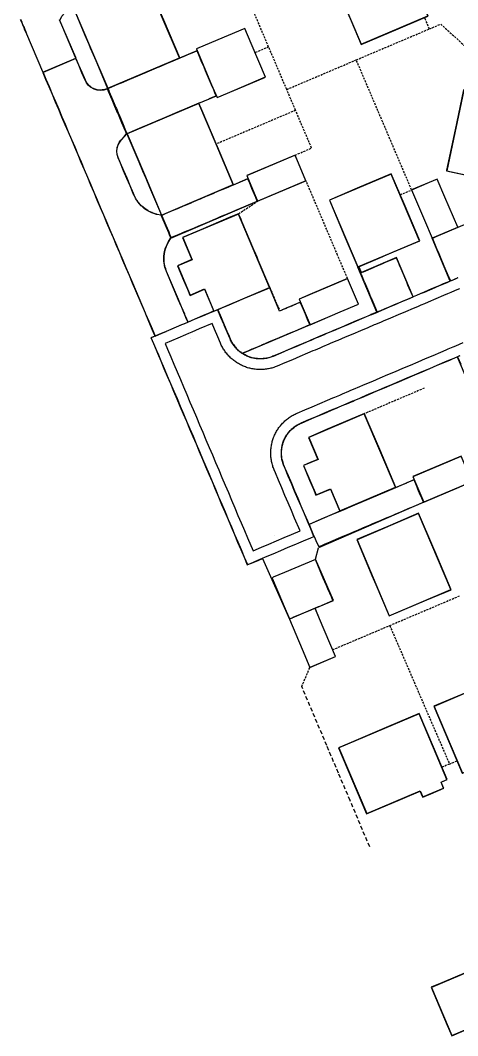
# Model space of a CAD drawing. Header units: metres. Extents: x 337936 to 338461, y 373266 to 374024.
# Drawn here: x 338101.4 to 338154.7, y 373343.4 to 373467.2 of the extents above; entities that cross this region are included whole.
import ezdxf

# ---------------------------------------------------------------- set-up
doc = ezdxf.new("R2010")
doc.units = ezdxf.units.M
doc.linetypes.add('CENTRE', pattern=[1.4, 0.7, -0.3, 0.1, -0.3])
doc.linetypes.add('DASHED2', pattern=[0.375, 0.25, -0.125])
for name, color, linetype in [('3D_LINES', 4, 'Continuous'), ('PLOTS EXTERNAL LEVEL', 3, 'Continuous'), ('PLOTS FFL', 1, 'Continuous')]:
    doc.layers.add(name, color=color, linetype=linetype)
doc.layers.add('GARAGES FFL', color=150, linetype='Continuous', lineweight=0)
doc.layers.add('ROAD_CENTRELINES', color=1, linetype='CENTRE', true_color=0xff0000)

msp = doc.modelspace()

# ---------------------------------------------------------------- linework, layer by layer
at = {"layer": '3D_LINES', "linetype": 'DASHED2'}
for points in [[(338131.68, 373463.99, 33.85), (338129.31, 373469.58, 33.87)], [(338151.28, 373466.19, 33.9), (338150.7, 373467.57, 33.98)], [(338142.36, 373462.41, 33.9), (338151.28, 373466.19, 33.9), (338151.28, 373466.19, 33.9)], [(338151.28, 373466.19, 33.9), (338152.66, 373466.78, 33.9)], [(338152.66, 373466.78, 33.9), (338159.94, 373460.16, 33.79)], [(338131.68, 373463.99, 33.85), (338130.03, 373463.29, 33.94)], [(338133.88, 373458.81, 33.87), (338131.68, 373463.99, 33.85)], [(338133.88, 373458.81, 33.87), (338142.36, 373462.41, 33.9)], [(338149.11, 373446.55, 33.67), (338142.36, 373462.41, 33.9)], [(338134.96, 373456.26, 33.88), (338133.88, 373458.81, 33.87)], [(338134.96, 373456.26, 33.88), (338125.3, 373452.16, 33.9), (338125.3, 373452.16, 33.9)], [(338136.92, 373451.66, 33.8), (338134.96, 373456.26, 33.88)], [(338134.9, 373450.79, 33.75), (338136.92, 373451.66, 33.8)], [(338140.08, 373438.6, 33.68), (338136.23, 373447.68, 33.75)], [(338147.71, 373445.97, 33.68), (338149.11, 373446.55, 33.67)], [(338128, 373443.64, 33.83), (338130.34, 373445.18, 33.9)], [(338141.3, 373435.74, 33.68), (338140.08, 373438.6, 33.68)], [(338131.81, 373434.65, 33.97), (338131.82, 373434.64, 33.83), (338133.03, 373431.8, 33.82)], [(338133.03, 373431.8, 33.82), (338135.56, 373432.88, 33.82)], [(338150.65, 373422.37, 33.76), (338143.34, 373419.25, 33.9)], [(338146.44, 373393.42, 33.9), (338155, 373397.06, 33.9)], [(338139.48, 373390.47, 33.9), (338146.44, 373393.42, 33.9)], [(338146.44, 373393.42, 33.9), (338153.72, 373376.53, 33.9)], [(338135.71, 373385.98, 33.9), (338136.71, 373388.32, 33.9), (338136.71, 373388.32, 33.9)], [(338153.72, 373376.53, 33.9), (338154.64, 373376.92, 34.05)], [(338153.72, 373376.53, 33.9), (338152.8, 373376.14, 34.05)]]:
    msp.add_polyline3d(points, dxfattribs=at)
at = {"layer": '3D_LINES', "linetype": 'Continuous'}
for points in [[(338106.24, 373467.23, 33.97), (338106.48, 373467.73, 33.96), (338106.78, 373468.11, 33.96), (338107.14, 373468.45, 33.94), (338107.56, 373468.72, 33.94), (338107.84, 373468.85, 33.9)], [(338101.41, 373467.35, 34.06), (338101.51, 373467.11, 34.06), (338101.62, 373466.86, 34.07), (338101.73, 373466.6, 34.07), (338101.78, 373466.49, 34.08), (338101.84, 373466.35, 34.08), (338101.94, 373466.09, 34.08), (338102.05, 373465.84, 34.08), (338102.16, 373465.59, 34.08), (338104.11, 373460.99, 34.1), (338104.15, 373460.9, 34.1)], [(338101.43, 373467.36, 34.06), (338101.54, 373467.12, 34.06), (338101.64, 373466.87, 34.07), (338101.75, 373466.61, 34.07), (338101.8, 373466.5, 34.08), (338101.86, 373466.36, 34.08), (338101.97, 373466.1, 34.08), (338102.07, 373465.85, 34.08), (338102.18, 373465.6, 34.08), (338104.13, 373461, 34.1), (338104.17, 373460.91, 34.1), (338108.17, 373462.61, 33.99), (338108.14, 373462.69, 33.99), (338106.58, 373466.37, 33.97), (338106.18, 373467.3, 33.97)], [(338108.2, 373462.62, 33.99), (338108.17, 373462.7, 33.99), (338106.6, 373466.38, 33.97), (338106.24, 373467.23, 33.97)], [(338120.84, 373462.65, 33.9), (338122.96, 373463.55, 33.97)], [(338112.02, 373458.9, 33.91), (338111.96, 373458.88, 33.91), (338111.58, 373458.76, 33.95), (338111.37, 373458.74, 33.98), (338111.19, 373458.72, 33.98), (338110.79, 373458.76, 33.99), (338110.41, 373458.87, 34), (338110.06, 373459.06, 34), (338110, 373459.11, 34), (338109.9, 373459.19, 34), (338109.76, 373459.31, 34.01), (338109.51, 373459.62, 34.01), (338109.47, 373459.69, 34.01), (338109.34, 373459.94, 34.01), (338108.94, 373460.86, 34), (338108.55, 373461.78, 34), (338108.23, 373462.54, 33.99)], [(338104.16, 373460.86, 34.1), (338104.5, 373460.07, 34.11), (338104.89, 373459.15, 34.11), (338105.28, 373458.23, 34.11), (338105.67, 373457.31, 34.12), (338106.06, 373456.39, 34.12), (338106.45, 373455.47, 34.12), (338106.84, 373454.55, 34.12), (338107.24, 373453.63, 34.12), (338107.63, 373452.71, 34.12), (338108.02, 373451.79, 34.12), (338108.41, 373450.86, 34.12), (338108.8, 373449.95, 34.12), (338109.19, 373449.03, 34.12), (338109.58, 373448.11, 34.12), (338109.97, 373447.18, 34.11), (338110.36, 373446.26, 34.11), (338110.75, 373445.35, 34.1), (338111.14, 373444.42, 34.1), (338111.53, 373443.5, 34.09), (338111.92, 373442.58, 34.09), (338112.31, 373441.66, 34.08), (338112.71, 373440.74, 34.07), (338113.1, 373439.82, 34.07), (338113.49, 373438.9, 34.06), (338113.88, 373437.98, 34.05), (338114.27, 373437.06, 34.04), (338114.66, 373436.14, 34.03), (338115.05, 373435.22, 34.02), (338116.61, 373431.54, 33.98), (338116.65, 373431.44, 33.97), (338117.04, 373430.53, 33.91), (338117.44, 373429.58, 33.85), (338117.73, 373428.9, 33.86), (338117.8, 373428.74, 33.81)], [(338123.19, 373457.13, 33.9), (338125.31, 373458.02, 33.97)], [(338118.57, 373443.47, 33.96), (338118.52, 373443.48, 33.96), (338118.1, 373443.57, 33.97), (338118.03, 373443.6, 33.98), (338117.56, 373443.73, 33.98), (338117.44, 373443.79, 33.98), (338117.05, 373443.97, 33.98), (338116.98, 373444.02, 33.99), (338116.58, 373444.27, 33.98), (338116.37, 373444.45, 33.98), (338116.24, 373444.57, 33.99), (338116.15, 373444.64, 33.99), (338115.78, 373445.07, 33.99), (338115.66, 373445.25, 33.99), (338115.62, 373445.32, 33.99), (338115.59, 373445.36, 33.99), (338115.47, 373445.54, 33.99), (338115.29, 373445.92, 33.99), (338115.2, 373446.13, 33.99), (338114.8, 373447.06, 34), (338114.42, 373447.97, 34), (338114.02, 373448.9, 34), (338113.63, 373449.82, 34.01), (338113.35, 373450.49, 34.01), (338113.27, 373450.75, 34.01), (338113.23, 373450.87, 34.01), (338113.19, 373451.26, 34.01), (338113.23, 373451.66, 34), (338113.25, 373451.73, 34), (338113.34, 373452.04, 33.99), (338113.53, 373452.39, 33.98), (338113.69, 373452.6, 33.97), (338114.12, 373453.08, 33.95), (338114.35, 373453.34, 33.91)], [(338127.41, 373447.19, 33.9), (338129.16, 373447.94, 33.9)], [(338119.77, 373440.67, 33.92), (338130.34, 373445.18, 33.9)], [(338156.87, 373442.87, 33.72), (338154.72, 373441.96, 33.68), (338152.06, 373440.83, 33.68), (338151.64, 373440.62, 33.68), (338151.89, 373440.03, 33.7), (338152.15, 373439.41, 33.73), (338152.19, 373439.33, 33.73), (338152.26, 373439.16, 33.74), (338152.41, 373438.81, 33.74), (338152.76, 373437.97, 33.77), (338152.8, 373437.89, 33.77), (338152.96, 373437.51, 33.78), (338153.05, 373437.31, 33.79), (338153.29, 373436.74, 33.81), (338153.36, 373436.58, 33.82), (338153.62, 373435.96, 33.83), (338153.67, 373435.83, 33.84), (338153.84, 373435.45, 33.85), (338154.11, 373435.56, 33.85), (338154.27, 373435.64, 33.85), (338154.4, 373435.7, 33.85), (338154.69, 373435.83, 33.86), (338154.74, 373435.85, 33.86)], [(338121.84, 373430.48, 33.84), (338121.84, 373430.49, 33.84), (338121.62, 373431.01, 33.83), (338121.48, 373431.33, 33.83), (338121.45, 373431.4, 33.83), (338121.1, 373432.22, 33.85), (338121.06, 373432.31, 33.85), (338120.7, 373433.18, 33.87), (338119.24, 373436.6, 33.91), (338119.13, 373436.94, 33.91), (338119.06, 373437.14, 33.91), (338119.03, 373437.29, 33.92), (338118.95, 373437.69, 33.92), (338118.95, 373437.79, 33.92), (338118.93, 373438.25, 33.93), (338118.94, 373438.39, 33.94), (338118.98, 373438.81, 33.93), (338119.02, 373438.99, 33.93), (338119.11, 373439.36, 33.93), (338119.31, 373439.89, 33.93), (338119.51, 373440.25, 33.92), (338119.77, 373440.67, 33.92)], [(338153.81, 373435.44, 33.85), (338151.6, 373440.66, 33.68)], [(338149.3, 373433.52, 33.78), (338147.27, 373438.3, 33.81), (338142.99, 373436.47, 33.69), (338142.68, 373437.2, 33.68)], [(338144.88, 373431.65, 33.74), (338142.55, 373437.15, 33.68)], [(338136.73, 373430.11, 33.82), (338128.5, 373426.6, 33.81)], [(338154.67, 373426.19, 33.81), (338157.15, 373420.37, 33.9)], [(338155, 373426.32, 33.81), (338154.7, 373426.2, 33.81), (338155.1, 373425.28, 33.83)], [(338147.17, 373410.27, 33.75), (338149.41, 373411.22, 33.75)], [(338150.58, 373408.45, 33.75), (338137.75, 373402.91, 33.78)], [(338140.35, 373407.37, 33.82), (338136.6, 373405.76, 33.79)], [(338137.33, 373395.52, 33.9), (338139.57, 373396.46, 33.81), (338137.39, 373401.5, 33.76), (338137.75, 373402.91, 33.78)], [(338130.95, 373401.61, 33.79), (338134.21, 373394.2, 33.9)]]:
    msp.add_polyline3d(points, dxfattribs=at)
for points in [[(338122.95, 373463.51, 33.98), (338122.5, 373463.32, 33.98), (338122.13, 373463.17, 33.96), (338122, 373463.11, 33.96), (338121.24, 373462.79, 33.96), (338120.85, 373462.63, 33.91), (338120.79, 373462.6, 33.91), (338119.5, 373462.05, 33.91), (338119.41, 373462.01, 33.91), (338118.58, 373461.66, 33.91), (338118.49, 373461.62, 33.91), (338117.66, 373461.27, 33.91), (338117.57, 373461.23, 33.9), (338116.74, 373460.88, 33.9), (338116.65, 373460.84, 33.9), (338115.82, 373460.49, 33.9), (338115.73, 373460.45, 33.9), (338114.9, 373460.1, 33.9), (338114.81, 373460.06, 33.91), (338113.98, 373459.71, 33.91), (338113.89, 373459.67, 33.91), (338113.06, 373459.31, 33.91), (338112.97, 373459.28, 33.91), (338112.14, 373458.93, 33.91), (338112.08, 373458.9, 33.91), (338112.18, 373458.68, 34), (338112.24, 373458.53, 33.99), (338112.65, 373457.58, 33.97), (338113.05, 373456.62, 33.96), (338113.12, 373456.47, 33.95), (338113.34, 373455.94, 33.96), (338113.38, 373455.86, 33.97), (338113.44, 373455.71, 33.97), (338113.85, 373454.75, 33.99), (338114.25, 373453.8, 34), (338114.32, 373453.65, 34.01), (338114.41, 373453.43, 33.91), (338114.46, 373453.45, 33.91), (338115.3, 373453.8, 33.91), (338115.38, 373453.84, 33.91), (338116.21, 373454.19, 33.91), (338116.3, 373454.23, 33.91), (338117.14, 373454.58, 33.91), (338117.22, 373454.62, 33.91), (338118.06, 373454.97, 33.91), (338118.14, 373455.01, 33.91), (338118.98, 373455.36, 33.91), (338119.06, 373455.4, 33.9), (338119.89, 373455.75, 33.9), (338119.98, 373455.79, 33.91), (338120.82, 373456.15, 33.91), (338120.9, 373456.18, 33.91), (338121.74, 373456.54, 33.91), (338121.82, 373456.57, 33.91), (338123.21, 373457.16, 33.91), (338123.57, 373457.31, 33.96), (338124.33, 373457.64, 33.96), (338124.46, 373457.69, 33.96), (338124.82, 373457.85, 33.97), (338125.27, 373458.04, 33.97), (338125.18, 373458.26, 33.97), (338124.98, 373458.74, 33.97), (338124.71, 373459.36, 33.97), (338124.58, 373459.66, 33.97), (338123.98, 373461.08, 33.97), (338123.72, 373461.71, 33.97), (338123.51, 373462.19, 33.97), (338123.32, 373462.63, 33.98), (338122.95, 373463.51, 33.98)], [(338112.04, 373458.88, 33.91), (338111.97, 373458.85, 33.91), (338111.59, 373458.73, 33.95), (338111.37, 373458.71, 33.98), (338111.19, 373458.69, 33.98), (338110.79, 373458.73, 33.99), (338110.4, 373458.85, 34), (338110.05, 373459.04, 34), (338109.98, 373459.09, 34), (338109.89, 373459.17, 34), (338109.74, 373459.29, 34.01), (338109.49, 373459.61, 34.01), (338109.45, 373459.68, 34.01), (338109.31, 373459.93, 34.01), (338108.92, 373460.85, 34), (338108.53, 373461.77, 34), (338108.19, 373462.57, 33.99), (338104.19, 373460.87, 34.1), (338104.52, 373460.08, 34.11), (338104.91, 373459.16, 34.11), (338105.3, 373458.24, 34.11), (338105.69, 373457.32, 34.12), (338106.09, 373456.4, 34.12), (338106.48, 373455.48, 34.12), (338106.87, 373454.56, 34.12), (338107.26, 373453.64, 34.12), (338107.65, 373452.72, 34.12), (338108.04, 373451.8, 34.12), (338108.43, 373450.87, 34.12), (338108.82, 373449.96, 34.12), (338109.21, 373449.04, 34.12), (338109.6, 373448.12, 34.12), (338109.99, 373447.19, 34.11), (338110.38, 373446.27, 34.11), (338110.77, 373445.36, 34.1), (338111.16, 373444.43, 34.1), (338111.56, 373443.51, 34.09), (338111.95, 373442.59, 34.09), (338112.34, 373441.67, 34.08), (338112.73, 373440.75, 34.07), (338113.12, 373439.83, 34.07), (338113.51, 373438.91, 34.06), (338113.9, 373437.99, 34.05), (338114.29, 373437.07, 34.04), (338114.68, 373436.15, 34.03), (338115.07, 373435.23, 34.02), (338116.64, 373431.55, 33.98), (338116.68, 373431.45, 33.97), (338117.06, 373430.54, 33.91), (338117.47, 373429.59, 33.85), (338117.75, 373428.91, 33.86), (338117.83, 373428.73, 33.79), (338118.28, 373428.92, 33.79), (338118.57, 373429.04, 33.77), (338119.17, 373429.3, 33.77), (338119.23, 373429.33, 33.77), (338121.03, 373430.09, 33.83), (338121.42, 373430.26, 33.85), (338121.53, 373430.3, 33.85), (338121.83, 373430.43, 33.84), (338121.82, 373430.48, 33.84), (338121.59, 373431, 33.83), (338121.46, 373431.32, 33.83), (338121.43, 373431.39, 33.83), (338121.08, 373432.21, 33.85), (338121.04, 373432.3, 33.85), (338120.67, 373433.17, 33.87), (338119.22, 373436.59, 33.91), (338119.1, 373436.93, 33.91), (338119.03, 373437.13, 33.91), (338119, 373437.29, 33.92), (338118.93, 373437.69, 33.92), (338118.92, 373437.79, 33.92), (338118.9, 373438.25, 33.93), (338118.91, 373438.39, 33.94), (338118.95, 373438.82, 33.93), (338118.99, 373438.99, 33.93), (338119.08, 373439.37, 33.93), (338119.29, 373439.9, 33.93), (338119.49, 373440.27, 33.92), (338119.76, 373440.7, 33.92), (338119.61, 373441.04, 33.93), (338119.59, 373441.09, 33.92), (338119.57, 373441.15, 33.93), (338119.5, 373441.3, 33.93), (338119.1, 373442.25, 33.94), (338118.7, 373443.2, 33.95), (338118.63, 373443.36, 33.95), (338118.59, 373443.44, 33.97), (338118.52, 373443.46, 33.96), (338118.1, 373443.55, 33.97), (338118.02, 373443.57, 33.98), (338117.55, 373443.71, 33.98), (338117.43, 373443.77, 33.98), (338117.04, 373443.95, 33.98), (338116.96, 373444, 33.99), (338116.56, 373444.25, 33.98), (338116.35, 373444.44, 33.98), (338116.22, 373444.55, 33.99), (338116.13, 373444.63, 33.99), (338115.76, 373445.05, 33.99), (338115.64, 373445.24, 33.99), (338115.59, 373445.31, 33.99), (338115.57, 373445.35, 33.99), (338115.45, 373445.53, 33.99), (338115.27, 373445.91, 33.99), (338115.17, 373446.12, 33.99), (338114.78, 373447.05, 34), (338114.39, 373447.96, 34), (338114, 373448.89, 34), (338113.61, 373449.81, 34.01), (338113.32, 373450.48, 34.01), (338113.24, 373450.74, 34.01), (338113.21, 373450.86, 34.01), (338113.16, 373451.26, 34.01), (338113.2, 373451.66, 34), (338113.23, 373451.74, 34), (338113.32, 373452.05, 33.99), (338113.51, 373452.4, 33.98), (338113.67, 373452.61, 33.97), (338114.1, 373453.09, 33.95), (338114.37, 373453.4, 33.91), (338114.27, 373453.63, 34.01), (338114.23, 373453.72, 34.01), (338113.8, 373454.73, 33.99), (338113.37, 373455.74, 33.97), (338113.33, 373455.84, 33.97), (338113.31, 373455.89, 33.97), (338113.07, 373456.45, 33.96), (338113.03, 373456.54, 33.96), (338112.6, 373457.56, 33.98), (338112.17, 373458.57, 33.99), (338112.13, 373458.66, 34), (338112.04, 373458.88, 33.91)], [(338130.3, 373445.19, 33.9), (338130.12, 373445.63, 33.9), (338129.65, 373446.73, 33.9), (338129.37, 373447.38, 33.9), (338129.15, 373447.91, 33.9), (338128.4, 373447.59, 33.9), (338128.26, 373447.53, 33.89), (338128.19, 373447.5, 33.9), (338127.62, 373447.26, 33.9), (338127.39, 373447.16, 33.9), (338127.01, 373447, 33.9), (338126.79, 373446.9, 33.9), (338126.09, 373446.61, 33.91), (338125.87, 373446.51, 33.91), (338125.17, 373446.22, 33.91), (338124.95, 373446.12, 33.92), (338124.25, 373445.83, 33.92), (338124.02, 373445.73, 33.92), (338123.33, 373445.44, 33.93), (338123.1, 373445.34, 33.93), (338122.41, 373445.04, 33.94), (338122.18, 373444.95, 33.94), (338121.49, 373444.65, 33.95), (338121.26, 373444.56, 33.95), (338120.57, 373444.26, 33.95), (338120.34, 373444.17, 33.96), (338119.65, 373443.87, 33.96), (338119.52, 373443.82, 33.96), (338118.82, 373443.52, 33.97), (338118.65, 373443.45, 33.97), (338118.68, 373443.38, 33.95), (338118.78, 373443.12, 33.95), (338119.14, 373442.27, 33.94), (338119.51, 373441.42, 33.93), (338119.61, 373441.17, 33.92), (338119.65, 373441.08, 33.92), (338119.69, 373441, 33.92), (338119.8, 373440.73, 33.92), (338119.98, 373440.81, 33.92), (338120.29, 373440.94, 33.91), (338120.78, 373441.15, 33.91), (338121.05, 373441.26, 33.91), (338121.23, 373441.34, 33.91), (338121.72, 373441.55, 33.9), (338122.15, 373441.73, 33.9), (338122.64, 373441.94, 33.9), (338123.07, 373442.12, 33.9), (338123.56, 373442.33, 33.89), (338123.99, 373442.51, 33.89), (338124.48, 373442.72, 33.89), (338124.91, 373442.9, 33.89), (338125.4, 373443.11, 33.88), (338125.83, 373443.29, 33.88), (338126.32, 373443.5, 33.88), (338126.76, 373443.69, 33.88), (338127.24, 373443.89, 33.88), (338127.68, 373444.08, 33.84), (338128.64, 373444.49, 33.86), (338130.3, 373445.19, 33.9)], [(338147.26, 373438.27, 33.81), (338147.19, 373438.24, 33.81), (338146.09, 373437.77, 33.81), (338145.88, 373437.68, 33.72), (338145.81, 373437.65, 33.7), (338145.78, 373437.64, 33.69), (338145.64, 373437.58, 33.69), (338144.6, 373437.14, 33.69), (338144.42, 373437.06, 33.69), (338143.19, 373436.54, 33.69), (338143.1, 373436.5, 33.69), (338142.99, 373436.45, 33.69), (338142.68, 373437.18, 33.68), (338142.58, 373437.13, 33.68), (338142.63, 373437.01, 33.68), (338142.96, 373436.25, 33.69), (338142.98, 373436.2, 33.69), (338143.18, 373435.73, 33.7), (338143.34, 373435.35, 33.7), (338143.37, 373435.28, 33.7), (338143.73, 373434.43, 33.71), (338143.75, 373434.38, 33.71), (338144.11, 373433.53, 33.73), (338144.14, 373433.46, 33.73), (338144.5, 373432.6, 33.73), (338144.58, 373432.41, 33.74), (338144.91, 373431.66, 33.74), (338145.03, 373431.71, 33.74), (338145.1, 373431.74, 33.74), (338146.04, 373432.14, 33.75), (338146.94, 373432.52, 33.76), (338147.85, 373432.91, 33.77), (338147.91, 373432.93, 33.77), (338148.81, 373433.31, 33.78), (338149.28, 373433.51, 33.78), (338149.06, 373434.02, 33.77), (338148.98, 373434.22, 33.76), (338148.66, 373434.95, 33.73), (338148.51, 373435.32, 33.73), (338147.95, 373436.65, 33.71), (338147.83, 373436.91, 33.73), (338147.72, 373437.18, 33.75), (338147.5, 373437.7, 33.79), (338147.39, 373437.96, 33.8), (338147.26, 373438.27, 33.81)], [(338135.54, 373432.84, 33.82), (338135.34, 373432.76, 33.82), (338133.43, 373431.95, 33.82), (338133.21, 373431.85, 33.82), (338133.01, 373431.78, 33.82), (338132.94, 373431.96, 33.82), (338131.81, 373434.61, 33.82), (338131.46, 373434.46, 33.82), (338128.69, 373433.29, 33.82), (338127.77, 373432.9, 33.82), (338126.83, 373432.5, 33.82), (338126.82, 373432.49, 33.82), (338125.92, 373432.11, 33.82), (338125.68, 373432.01, 33.81), (338125.5, 373431.91, 33.8), (338125.88, 373431, 33.78), (338126.27, 373430.1, 33.78), (338126.3, 373430.02, 33.78), (338126.67, 373429.14, 33.79), (338126.7, 373429.08, 33.79), (338126.86, 373428.71, 33.8), (338127, 373428.37, 33.8), (338127.07, 373428.24, 33.8), (338127.13, 373428.12, 33.8), (338127.19, 373428.01, 33.8), (338127.25, 373427.89, 33.8), (338127.26, 373427.87, 33.8), (338127.32, 373427.78, 33.8), (338127.39, 373427.68, 33.81), (338127.47, 373427.57, 33.81), (338127.55, 373427.46, 33.81), (338127.58, 373427.41, 33.81), (338127.63, 373427.36, 33.81), (338127.72, 373427.27, 33.81), (338127.84, 373427.14, 33.81), (338127.93, 373427.04, 33.81), (338127.97, 373427, 33.81), (338128.02, 373426.96, 33.81), (338128.13, 373426.87, 33.81), (338128.24, 373426.79, 33.81), (338128.34, 373426.7, 33.81), (338128.44, 373426.62, 33.81), (338128.45, 373426.62, 33.81), (338128.75, 373426.75, 33.8), (338128.84, 373426.79, 33.8), (338128.91, 373426.82, 33.8), (338128.97, 373426.85, 33.79), (338129.06, 373426.88, 33.79), (338129.09, 373426.9, 33.79), (338129.68, 373427.15, 33.78), (338129.74, 373427.17, 33.78), (338129.83, 373427.21, 33.78), (338129.9, 373427.24, 33.78), (338129.97, 373427.27, 33.78), (338130.02, 373427.29, 33.78), (338130.05, 373427.31, 33.77), (338130.79, 373427.62, 33.76), (338130.84, 373427.64, 33.76), (338130.9, 373427.67, 33.76), (338130.93, 373427.68, 33.76), (338131.15, 373427.77, 33.76), (338131.18, 373427.79, 33.76), (338131.3, 373427.83, 33.76), (338131.35, 373427.86, 33.75), (338131.99, 373428.13, 33.76), (338132.18, 373428.21, 33.76), (338132.91, 373428.52, 33.77), (338133.1, 373428.6, 33.77), (338133.84, 373428.91, 33.77), (338134.02, 373428.99, 33.77), (338134.76, 373429.3, 33.78), (338134.95, 373429.38, 33.78), (338135.68, 373429.69, 33.79), (338135.81, 373429.75, 33.79), (338136.7, 373430.13, 33.82), (338136.51, 373430.56, 33.82), (338136.16, 373431.4, 33.82), (338136.04, 373431.67, 33.82), (338135.77, 373432.32, 33.82), (338135.54, 373432.84, 33.82)], [(338150.55, 373408.47, 33.75), (338150.34, 373408.95, 33.75), (338150.16, 373409.38, 33.75), (338149.88, 373410.06, 33.75), (338149.77, 373410.31, 33.75), (338149.4, 373411.18, 33.75), (338148.54, 373410.82, 33.74), (338148.47, 373410.79, 33.74), (338147.57, 373410.41, 33.74), (338147.38, 373410.33, 33.74), (338147.18, 373410.24, 33.74), (338146.92, 373410.13, 33.74), (338146.73, 373410.05, 33.74), (338146.67, 373410.03, 33.74), (338146.22, 373409.83, 33.75), (338145.81, 373409.66, 33.75), (338145.35, 373409.47, 33.76), (338144.89, 373409.27, 33.76), (338144.43, 373409.08, 33.77), (338143.97, 373408.88, 33.77), (338143.51, 373408.69, 33.78), (338143.05, 373408.49, 33.78), (338142.59, 373408.29, 33.79), (338142.12, 373408.1, 33.79), (338141.67, 373407.9, 33.8), (338141.2, 373407.71, 33.8), (338140.75, 373407.51, 33.81), (338140.35, 373407.34, 33.81), (338140.28, 373407.31, 33.81), (338140.22, 373407.29, 33.8), (338139.35, 373406.92, 33.81), (338139.33, 373406.91, 33.81), (338138.38, 373406.51, 33.8), (338137.44, 373406.11, 33.8), (338136.61, 373405.73, 33.79), (338136.84, 373405.2, 33.8), (338137.08, 373404.62, 33.81), (338137.22, 373404.29, 33.81), (338137.23, 373404.28, 33.81), (338137.55, 373403.52, 33.8), (338137.79, 373403.05, 33.78), (338138.15, 373403.2, 33.77), (338138.5, 373403.35, 33.76), (338139.16, 373403.63, 33.75), (338139.26, 373403.67, 33.75), (338140.19, 373404.07, 33.78), (338140.77, 373404.32, 33.77), (338140.98, 373404.4, 33.77), (338141.59, 373404.66, 33.77), (338142.23, 373404.93, 33.76), (338142.54, 373405.07, 33.76), (338143.15, 373405.33, 33.75), (338143.46, 373405.46, 33.75), (338144.07, 373405.72, 33.75), (338144.38, 373405.85, 33.75), (338144.99, 373406.11, 33.74), (338145.3, 373406.24, 33.74), (338145.94, 373406.51, 33.73), (338146.25, 373406.64, 33.73), (338146.86, 373406.9, 33.72), (338147.17, 373407.03, 33.72), (338147.71, 373407.26, 33.72), (338147.78, 373407.29, 33.72), (338148.09, 373407.42, 33.72), (338148.7, 373407.68, 33.73), (338149.01, 373407.82, 33.73), (338149.62, 373408.07, 33.75), (338150.55, 373408.47, 33.75)], [(338137.38, 373401.49, 33.76), (338133.63, 373399.9, 33.86), (338132.22, 373399.3, 33.9), (338132.12, 373399.21, 33.91), (338133.37, 373396.24, 33.93), (338133.46, 373396.04, 33.92), (338134.23, 373394.23, 33.9), (338134.55, 373394.37, 33.9), (338134.68, 373394.43, 33.9), (338136.85, 373395.35, 33.9), (338137.32, 373395.55, 33.9), (338137.76, 373395.73, 33.87), (338137.82, 373395.76, 33.87), (338139.51, 373396.47, 33.81), (338139.33, 373396.9, 33.8), (338139.14, 373397.35, 33.8), (338138.99, 373397.69, 33.8), (338138.73, 373398.3, 33.79), (338138.34, 373399.21, 33.78), (338137.38, 373401.49, 33.76)]]:
    msp.add_polyline3d(points, close=True, dxfattribs=at)
at = {"layer": '3D_LINES'}
for points in [[(338154.72, 373435.81, 33.86), (338154.42, 373435.67, 33.86), (338154.12, 373435.54, 33.85), (338153.82, 373435.41, 33.85), (338153.4, 373435.23, 33.84), (338152.98, 373435.06, 33.83), (338152.48, 373434.84, 33.83), (338151.56, 373434.45, 33.81), (338150.64, 373434.06, 33.8), (338150.15, 373433.86, 33.79), (338150.15, 373433.86, 33.79), (338149.72, 373433.67, 33.79), (338149.31, 373433.5, 33.78), (338149.31, 373433.5, 33.78), (338148.8, 373433.28, 33.78), (338147.88, 373432.89, 33.77), (338146.96, 373432.5, 33.76), (338146.04, 373432.11, 33.75), (338145.12, 373431.72, 33.75), (338144.89, 373431.62, 33.74), (338144.89, 373431.62, 33.74), (338144.2, 373431.33, 33.74), (338144.05, 373431.27, 33.74), (338143.28, 373430.94, 33.73), (338142.35, 373430.55, 33.73), (338141.43, 373430.15, 33.73), (338140.51, 373429.76, 33.73), (338139.59, 373429.37, 33.73), (338139.36, 373429.27, 33.73), (338138.67, 373428.98, 33.73), (338138.52, 373428.92, 33.73), (338137.75, 373428.59, 33.73), (338137.41, 373428.45, 33.73), (338136.83, 373428.2, 33.73), (338136.57, 373428.09, 33.73), (338135.91, 373427.81, 33.73), (338134.99, 373427.42, 33.74), (338134.07, 373427.03, 33.74), (338133.15, 373426.64, 33.75), (338132.23, 373426.25, 33.75), (338132.2, 373426.24, 33.76), (338132.08, 373426.19, 33.76), (338131.95, 373426.14, 33.76), (338131.82, 373426.1, 33.76), (338131.69, 373426.06, 33.76), (338131.56, 373426.03, 33.76), (338131.42, 373426, 33.76), (338131.29, 373425.98, 33.77), (338131.15, 373425.96, 33.77), (338131.02, 373425.95, 33.77), (338130.88, 373425.94, 33.77), (338130.75, 373425.93, 33.77), (338130.61, 373425.93, 33.77), (338130.48, 373425.93, 33.78), (338130.34, 373425.94, 33.78), (338130.2, 373425.96, 33.78), (338130.07, 373425.97, 33.78), (338129.94, 373426, 33.78), (338129.8, 373426.02, 33.79), (338129.67, 373426.06, 33.79), (338129.54, 373426.09, 33.79), (338129.41, 373426.13, 33.79), (338129.28, 373426.18, 33.79), (338129.15, 373426.23, 33.8), (338129.03, 373426.28, 33.8), (338128.91, 373426.34, 33.8), (338128.78, 373426.4, 33.8), (338128.67, 373426.47, 33.8), (338128.55, 373426.54, 33.8), (338128.44, 373426.61, 33.81), (338128.32, 373426.69, 33.81), (338128.21, 373426.77, 33.81), (338128.11, 373426.85, 33.81), (338128.01, 373426.94, 33.81), (338127.91, 373427.04, 33.81), (338127.81, 373427.13, 33.81), (338127.72, 373427.23, 33.81), (338127.63, 373427.33, 33.81), (338127.54, 373427.44, 33.81), (338127.46, 373427.54, 33.81), (338127.38, 373427.65, 33.81), (338127.3, 373427.77, 33.8), (338127.23, 373427.88, 33.8), (338127.16, 373428, 33.8), (338127.1, 373428.12, 33.8), (338127.04, 373428.24, 33.8), (338126.98, 373428.37, 33.8), (338126.66, 373429.14, 33.79), (338126.27, 373430.06, 33.78), (338126.25, 373430.11, 33.78), (338125.87, 373430.98, 33.78), (338125.48, 373431.9, 33.8), (338125.47, 373431.93, 33.8), (338124.54, 373431.56, 33.78), (338123.62, 373431.17, 33.78), (338123.62, 373431.17, 33.78), (338122.7, 373430.78, 33.81), (338121.78, 373430.39, 33.84), (338121.41, 373430.23, 33.85), (338121.05, 373430.08, 33.84), (338120.13, 373429.68, 33.81), (338119.2, 373429.29, 33.78), (338118.28, 373428.9, 33.78), (338117.36, 373428.51, 33.8), (338117.38, 373428.47, 33.8), (338117.77, 373427.55, 33.78), (338118.14, 373426.67, 33.78), (338118.16, 373426.63, 33.78), (338118.55, 373425.71, 33.79), (338118.94, 373424.79, 33.8), (338119.33, 373423.86, 33.81), (338119.73, 373422.94, 33.82), (338120.12, 373422.02, 33.83), (338120.51, 373421.1, 33.84), (338120.9, 373420.18, 33.85), (338121.29, 373419.26, 33.86), (338121.68, 373418.34, 33.87), (338122.07, 373417.42, 33.88), (338122.46, 373416.5, 33.89), (338122.85, 373415.58, 33.9), (338123.24, 373414.66, 33.91), (338123.63, 373413.74, 33.91), (338124.02, 373412.82, 33.9), (338124.41, 373411.9, 33.89), (338124.8, 373410.98, 33.88), (338125.19, 373410.05, 33.87), (338125.58, 373409.13, 33.86), (338125.97, 373408.21, 33.85), (338126.36, 373407.29, 33.84), (338126.75, 373406.37, 33.83), (338127.14, 373405.45, 33.82), (338127.53, 373404.53, 33.81), (338127.92, 373403.61, 33.8), (338128.31, 373402.69, 33.79), (338128.7, 373401.77, 33.8), (338129.09, 373400.85, 33.81), (338129.46, 373401, 33.81), (338130.38, 373401.4, 33.79), (338130.94, 373401.63, 33.79), (338131.3, 373401.79, 33.8), (338132.23, 373402.18, 33.83), (338133.15, 373402.57, 33.86), (338134.07, 373402.96, 33.83), (338134.99, 373403.35, 33.8), (338135.36, 373403.5, 33.79), (338135.91, 373403.74, 33.79), (338136.83, 373404.13, 33.81), (338137.2, 373404.28, 33.81), (338136.81, 373405.2, 33.8), (338136.42, 373406.13, 33.79), (338136.42, 373406.13, 33.79), (338136.03, 373407.05, 33.8), (338135.63, 373407.97, 33.81), (338135.24, 373408.89, 33.82), (338134.85, 373409.81, 33.83), (338134.46, 373410.73, 33.84), (338134.07, 373411.65, 33.85), (338133.68, 373412.57, 33.86), (338133.54, 373412.9, 33.87), (338133.54, 373412.9, 33.87), (338133.49, 373413.03, 33.87), (338133.44, 373413.16, 33.87), (338133.4, 373413.28, 33.87), (338133.36, 373413.41, 33.87), (338133.33, 373413.55, 33.87), (338133.3, 373413.68, 33.87), (338133.28, 373413.81, 33.87), (338133.26, 373413.95, 33.87), (338133.24, 373414.08, 33.87), (338133.23, 373414.22, 33.87), (338133.23, 373414.35, 33.87), (338133.23, 373414.49, 33.87), (338133.23, 373414.63, 33.87), (338133.24, 373414.76, 33.87), (338133.25, 373414.9, 33.86), (338133.27, 373415.03, 33.86), (338133.29, 373415.17, 33.86), (338133.31, 373415.3, 33.85), (338133.34, 373415.43, 33.85), (338133.38, 373415.56, 33.85), (338133.42, 373415.69, 33.84), (338133.46, 373415.82, 33.84), (338133.51, 373415.95, 33.83), (338133.56, 373416.08, 33.83), (338133.62, 373416.2, 33.82), (338133.68, 373416.32, 33.82), (338133.75, 373416.44, 33.81), (338133.82, 373416.56, 33.81), (338133.89, 373416.67, 33.81), (338133.97, 373416.78, 33.8), (338134.05, 373416.89, 33.8), (338134.13, 373417, 33.79), (338134.22, 373417.1, 33.79), (338134.31, 373417.2, 33.79), (338134.41, 373417.3, 33.78), (338134.5, 373417.4, 33.78), (338134.61, 373417.49, 33.78), (338134.71, 373417.57, 33.77), (338134.82, 373417.66, 33.77), (338134.93, 373417.74, 33.77), (338135.04, 373417.81, 33.77), (338135.16, 373417.89, 33.76), (338135.27, 373417.95, 33.76), (338135.39, 373418.02, 33.76), (338135.51, 373418.08, 33.76), (338135.64, 373418.13, 33.76), (338135.66, 373418.14, 33.76), (338136.58, 373418.54, 33.75), (338137.5, 373418.93, 33.74), (338138.42, 373419.32, 33.74), (338139.34, 373419.71, 33.73), (338140.01, 373419.99, 33.73), (338140.26, 373420.1, 33.73), (338140.85, 373420.35, 33.73), (338141.19, 373420.49, 33.73), (338141.96, 373420.82, 33.73), (338142.11, 373420.88, 33.73), (338142.8, 373421.17, 33.73), (338143.03, 373421.27, 33.73), (338143.95, 373421.66, 33.73), (338144.87, 373422.05, 33.73), (338145.79, 373422.44, 33.73), (338146.71, 373422.83, 33.73), (338147.63, 373423.22, 33.74), (338148.55, 373423.62, 33.75), (338149.47, 373424.01, 33.75), (338150.39, 373424.4, 33.76), (338151.31, 373424.79, 33.77), (338152.23, 373425.18, 33.78), (338153.15, 373425.57, 33.79), (338153.83, 373425.86, 33.8), (338154.07, 373425.96, 33.8), (338154.67, 373426.21, 33.81), (338154.67, 373426.21, 33.81), (338154.99, 373426.35, 33.81)], [(338153.81, 373435.44, 33.85), (338153.39, 373435.26, 33.84), (338152.97, 373435.08, 33.83), (338152.47, 373434.87, 33.83), (338151.55, 373434.48, 33.81), (338150.63, 373434.09, 33.8), (338150.14, 373433.88, 33.79), (338149.71, 373433.69, 33.79), (338149.3, 373433.52, 33.78)], [(338154.93, 373434.49, 33.8), (338154.62, 373434.35, 33.8), (338154.33, 373434.23, 33.79), (338153.9, 373434.05, 33.79), (338153.49, 373433.87, 33.78), (338152.98, 373433.66, 33.78), (338152.06, 373433.27, 33.76), (338151.14, 373432.88, 33.75), (338150.66, 373432.67, 33.74), (338150.22, 373432.49, 33.74), (338149.81, 373432.31, 33.73), (338149.3, 373432.1, 33.72), (338148.38, 373431.7, 33.71), (338147.46, 373431.31, 33.7), (338146.54, 373430.92, 33.7), (338145.62, 373430.53, 33.69), (338145.4, 373430.44, 33.69), (338144.7, 373430.14, 33.69), (338144.55, 373430.08, 33.69), (338143.78, 373429.75, 33.68), (338142.86, 373429.36, 33.68), (338141.94, 373428.97, 33.68), (338141.02, 373428.58, 33.68), (338140.1, 373428.19, 33.68), (338139.86, 373428.09, 33.68), (338139.18, 373427.8, 33.65), (338139.02, 373427.73, 33.65), (338138.26, 373427.41, 33.65), (338137.92, 373427.26, 33.65), (338137.33, 373427.02, 33.67), (338137.08, 373426.91, 33.68), (338136.41, 373426.62, 33.68), (338135.49, 373426.23, 33.69), (338134.57, 373425.84, 33.69), (338133.65, 373425.45, 33.7), (338132.73, 373425.06, 33.7), (338132.72, 373425.06, 33.71), (338132.59, 373425, 33.71), (338132.46, 373424.96, 33.71), (338132.33, 373424.91, 33.71), (338132.2, 373424.87, 33.71), (338132.07, 373424.83, 33.71), (338131.94, 373424.8, 33.71), (338131.81, 373424.77, 33.71), (338131.68, 373424.74, 33.71), (338131.54, 373424.72, 33.72), (338131.41, 373424.69, 33.72), (338131.27, 373424.68, 33.72), (338131.14, 373424.66, 33.72), (338131, 373424.65, 33.72), (338130.87, 373424.65, 33.72), (338130.73, 373424.64, 33.72), (338130.6, 373424.64, 33.72), (338130.46, 373424.65, 33.73), (338130.32, 373424.65, 33.73), (338130.19, 373424.66, 33.73), (338130.05, 373424.68, 33.73), (338129.92, 373424.69, 33.73), (338129.78, 373424.72, 33.73), (338129.65, 373424.74, 33.73), (338129.52, 373424.77, 33.74), (338129.39, 373424.8, 33.74), (338129.25, 373424.83, 33.74), (338129.12, 373424.87, 33.74), (338128.99, 373424.91, 33.74), (338128.87, 373424.96, 33.74), (338128.74, 373425.01, 33.75), (338128.61, 373425.06, 33.75), (338128.49, 373425.11, 33.75), (338128.37, 373425.17, 33.75), (338128.24, 373425.23, 33.75), (338128.12, 373425.29, 33.75), (338128.01, 373425.36, 33.75), (338127.89, 373425.43, 33.75), (338127.77, 373425.5, 33.76), (338127.66, 373425.58, 33.76), (338127.55, 373425.66, 33.76), (338127.44, 373425.74, 33.76), (338127.34, 373425.82, 33.76), (338127.23, 373425.91, 33.76), (338127.13, 373426, 33.76), (338127.03, 373426.09, 33.76), (338126.93, 373426.19, 33.76), (338126.84, 373426.28, 33.76), (338126.74, 373426.38, 33.76), (338126.65, 373426.48, 33.76), (338126.57, 373426.59, 33.76), (338126.48, 373426.7, 33.76), (338126.4, 373426.8, 33.76), (338126.32, 373426.91, 33.76), (338126.25, 373427.03, 33.75), (338126.17, 373427.14, 33.75), (338126.1, 373427.26, 33.75), (338126.04, 373427.38, 33.75), (338125.97, 373427.5, 33.75), (338125.91, 373427.62, 33.75), (338125.85, 373427.74, 33.75), (338125.8, 373427.87, 33.75), (338125.47, 373428.63, 33.74), (338125.08, 373429.55, 33.73), (338124.78, 373430.26, 33.73), (338123.22, 373429.6, 33.76), (338122.3, 373429.21, 33.79), (338121.92, 373429.05, 33.8), (338121.54, 373428.88, 33.79), (338120.62, 373428.49, 33.76), (338119.05, 373427.83, 33.73), (338119.35, 373427.12, 33.73), (338119.74, 373426.2, 33.74), (338120.13, 373425.28, 33.75), (338120.53, 373424.36, 33.76), (338120.92, 373423.44, 33.77), (338121.31, 373422.52, 33.78), (338121.7, 373421.59, 33.79), (338122.09, 373420.67, 33.8), (338122.48, 373419.75, 33.81), (338122.87, 373418.83, 33.82), (338123.26, 373417.91, 33.83), (338123.65, 373416.99, 33.84), (338124.04, 373416.07, 33.85), (338124.43, 373415.15, 33.86), (338124.82, 373414.23, 33.86), (338125.21, 373413.31, 33.85), (338125.6, 373412.39, 33.84), (338125.99, 373411.47, 33.83), (338126.38, 373410.55, 33.82), (338126.77, 373409.63, 33.81), (338127.16, 373408.71, 33.8), (338127.55, 373407.78, 33.79), (338127.94, 373406.86, 33.78), (338128.33, 373405.94, 33.77), (338128.72, 373405.02, 33.76), (338129.11, 373404.1, 33.75), (338129.78, 373402.54, 33.74), (338130.8, 373402.97, 33.75), (338131.72, 373403.36, 33.78), (338132.64, 373403.75, 33.81), (338133.56, 373404.14, 33.78), (338134.48, 373404.53, 33.75), (338135.51, 373404.97, 33.74), (338134.84, 373406.53, 33.75), (338134.45, 373407.45, 33.76), (338134.06, 373408.37, 33.77), (338133.67, 373409.29, 33.78), (338133.28, 373410.21, 33.79), (338132.89, 373411.14, 33.8), (338132.5, 373412.06, 33.81), (338132.36, 373412.39, 33.82), (338132.31, 373412.52, 33.82), (338132.26, 373412.65, 33.82), (338132.21, 373412.78, 33.82), (338132.17, 373412.91, 33.82), (338132.13, 373413.04, 33.82), (338132.1, 373413.17, 33.82), (338132.07, 373413.3, 33.82), (338132.04, 373413.44, 33.82), (338132.01, 373413.57, 33.82), (338131.99, 373413.7, 33.82), (338131.97, 373413.84, 33.82), (338131.96, 373413.97, 33.82), (338131.95, 373414.11, 33.82), (338131.94, 373414.24, 33.82), (338131.94, 373414.38, 33.82), (338131.94, 373414.52, 33.82), (338131.94, 373414.65, 33.82), (338131.95, 373414.79, 33.82), (338131.96, 373414.92, 33.81), (338131.97, 373415.06, 33.81), (338131.99, 373415.19, 33.81), (338132.01, 373415.33, 33.81), (338132.03, 373415.46, 33.81), (338132.06, 373415.59, 33.8), (338132.09, 373415.73, 33.8), (338132.12, 373415.86, 33.8), (338132.16, 373415.99, 33.79), (338132.2, 373416.12, 33.79), (338132.25, 373416.25, 33.79), (338132.29, 373416.37, 33.78), (338132.35, 373416.5, 33.78), (338132.4, 373416.63, 33.78), (338132.46, 373416.75, 33.77), (338132.52, 373416.87, 33.77), (338132.58, 373416.99, 33.77), (338132.65, 373417.11, 33.76), (338132.72, 373417.23, 33.76), (338132.79, 373417.34, 33.76), (338132.86, 373417.45, 33.75), (338132.94, 373417.57, 33.75), (338133.02, 373417.67, 33.75), (338133.11, 373417.78, 33.74), (338133.19, 373417.89, 33.74), (338133.28, 373417.99, 33.74), (338133.38, 373418.09, 33.74), (338133.47, 373418.19, 33.73), (338133.57, 373418.28, 33.73), (338133.67, 373418.37, 33.73), (338133.77, 373418.46, 33.73), (338133.87, 373418.55, 33.72), (338133.98, 373418.64, 33.72), (338134.09, 373418.72, 33.72), (338134.2, 373418.8, 33.72), (338134.31, 373418.87, 33.72), (338134.42, 373418.95, 33.71), (338134.54, 373419.02, 33.71), (338134.66, 373419.09, 33.71), (338134.78, 373419.15, 33.71), (338134.9, 373419.21, 33.71), (338135.02, 373419.27, 33.71), (338135.15, 373419.33, 33.71), (338135.16, 373419.33, 33.71), (338136.08, 373419.72, 33.7), (338137, 373420.11, 33.69), (338137.92, 373420.5, 33.69), (338138.84, 373420.89, 33.68), (338139.51, 373421.18, 33.68), (338139.76, 373421.28, 33.67), (338140.35, 373421.53, 33.65), (338140.68, 373421.67, 33.65), (338141.45, 373422, 33.65), (338141.6, 373422.07, 33.65), (338142.29, 373422.36, 33.68), (338142.52, 373422.46, 33.68), (338143.44, 373422.85, 33.68), (338144.36, 373423.24, 33.68), (338145.28, 373423.63, 33.68), (338146.2, 373424.02, 33.68), (338147.13, 373424.41, 33.69), (338148.05, 373424.8, 33.7), (338148.97, 373425.19, 33.7), (338149.89, 373425.58, 33.71), (338150.81, 373425.97, 33.72), (338151.73, 373426.36, 33.73), (338152.65, 373426.75, 33.74), (338153.32, 373427.04, 33.75), (338153.57, 373427.15, 33.75), (338154.17, 373427.4, 33.75), (338154.49, 373427.54, 33.76), (338155.41, 373427.93, 33.77)], [(338124.93, 373431.75, 33.79), (338124.53, 373431.58, 33.78), (338123.61, 373431.19, 33.78), (338122.69, 373430.8, 33.81), (338121.85, 373430.44, 33.83)], [(338144.88, 373431.65, 33.74), (338144.19, 373431.35, 33.74), (338144.04, 373431.29, 33.74), (338143.27, 373430.96, 33.73), (338142.34, 373430.57, 33.73), (338141.42, 373430.18, 33.73), (338140.5, 373429.79, 33.73), (338139.58, 373429.4, 33.73), (338139.35, 373429.3, 33.73), (338138.66, 373429.01, 33.73), (338138.51, 373428.94, 33.73), (338137.74, 373428.62, 33.73), (338137.4, 373428.47, 33.73), (338136.82, 373428.22, 33.73), (338136.56, 373428.11, 33.73), (338135.9, 373427.83, 33.73), (338134.98, 373427.44, 33.74), (338134.06, 373427.05, 33.74), (338133.14, 373426.66, 33.75), (338132.22, 373426.27, 33.75), (338132.19, 373426.26, 33.76), (338132.07, 373426.21, 33.76), (338131.94, 373426.16, 33.76), (338131.81, 373426.12, 33.76), (338131.68, 373426.09, 33.76), (338131.55, 373426.05, 33.76), (338131.42, 373426.03, 33.76), (338131.28, 373426, 33.77), (338131.15, 373425.98, 33.77), (338131.02, 373425.97, 33.77), (338130.88, 373425.96, 33.77), (338130.75, 373425.96, 33.77), (338130.61, 373425.96, 33.78), (338130.48, 373425.96, 33.78), (338130.34, 373425.97, 33.78), (338130.21, 373425.98, 33.78), (338130.07, 373426, 33.78), (338129.94, 373426.02, 33.78), (338129.81, 373426.05, 33.79), (338129.68, 373426.08, 33.79), (338129.55, 373426.12, 33.79), (338129.42, 373426.16, 33.79), (338129.29, 373426.2, 33.79), (338129.16, 373426.25, 33.8), (338129.04, 373426.3, 33.8), (338128.92, 373426.36, 33.8), (338128.8, 373426.42, 33.8), (338128.68, 373426.49, 33.8), (338128.56, 373426.56, 33.8), (338128.5, 373426.6, 33.81)], [(338117.81, 373428.73, 33.79), (338117.33, 373428.53, 33.8), (338117.36, 373428.46, 33.8), (338117.75, 373427.54, 33.78), (338118.12, 373426.66, 33.78), (338118.14, 373426.62, 33.78), (338118.53, 373425.7, 33.79), (338118.92, 373424.78, 33.8), (338119.31, 373423.85, 33.81), (338119.7, 373422.93, 33.82), (338120.09, 373422.01, 33.83), (338120.48, 373421.09, 33.84), (338120.87, 373420.17, 33.85), (338121.26, 373419.25, 33.86), (338121.65, 373418.33, 33.87), (338122.04, 373417.41, 33.88), (338122.44, 373416.49, 33.89), (338122.83, 373415.57, 33.9), (338123.22, 373414.65, 33.91), (338123.61, 373413.73, 33.91), (338124, 373412.81, 33.9), (338124.39, 373411.89, 33.89), (338124.78, 373410.97, 33.88), (338125.17, 373410.05, 33.87), (338125.56, 373409.12, 33.86), (338125.95, 373408.2, 33.85), (338126.34, 373407.28, 33.84), (338126.73, 373406.36, 33.83), (338127.12, 373405.44, 33.82), (338127.51, 373404.52, 33.81), (338127.9, 373403.6, 33.8), (338128.29, 373402.68, 33.79), (338128.68, 373401.76, 33.8), (338129.08, 373400.82, 33.81), (338129.47, 373400.98, 33.81), (338130.39, 373401.37, 33.79), (338130.95, 373401.61, 33.79)], [(338136.6, 373405.76, 33.79), (338136.44, 373406.14, 33.79), (338136.05, 373407.06, 33.8), (338135.66, 373407.98, 33.81), (338135.27, 373408.9, 33.82), (338134.88, 373409.82, 33.83), (338134.49, 373410.74, 33.84), (338134.1, 373411.66, 33.85), (338133.71, 373412.58, 33.86), (338133.57, 373412.91, 33.87), (338133.51, 373413.04, 33.87), (338133.47, 373413.16, 33.87), (338133.43, 373413.29, 33.87), (338133.39, 373413.42, 33.87), (338133.36, 373413.55, 33.87), (338133.33, 373413.68, 33.87), (338133.3, 373413.82, 33.87), (338133.28, 373413.95, 33.87), (338133.27, 373414.09, 33.87), (338133.26, 373414.22, 33.87), (338133.25, 373414.36, 33.87), (338133.25, 373414.49, 33.87), (338133.25, 373414.63, 33.87), (338133.26, 373414.76, 33.87), (338133.27, 373414.89, 33.86), (338133.29, 373415.03, 33.86), (338133.31, 373415.16, 33.86), (338133.34, 373415.3, 33.85), (338133.37, 373415.43, 33.85), (338133.4, 373415.56, 33.85), (338133.44, 373415.69, 33.84), (338133.49, 373415.81, 33.84), (338133.53, 373415.94, 33.83), (338133.59, 373416.07, 33.83), (338133.64, 373416.19, 33.82), (338133.7, 373416.31, 33.82), (338133.77, 373416.43, 33.81), (338133.84, 373416.54, 33.81), (338133.91, 373416.66, 33.81), (338133.99, 373416.77, 33.8), (338134.07, 373416.88, 33.8), (338134.15, 373416.98, 33.79), (338134.24, 373417.09, 33.79), (338134.33, 373417.19, 33.79), (338134.42, 373417.28, 33.78), (338134.52, 373417.38, 33.78), (338134.62, 373417.47, 33.78), (338134.73, 373417.55, 33.77), (338134.83, 373417.64, 33.77), (338134.94, 373417.72, 33.77), (338135.05, 373417.79, 33.77), (338135.17, 373417.86, 33.76), (338135.28, 373417.93, 33.76), (338135.4, 373418, 33.76), (338135.53, 373418.06, 33.76), (338135.65, 373418.11, 33.76), (338135.67, 373418.12, 33.76), (338136.59, 373418.51, 33.75), (338137.51, 373418.9, 33.74), (338138.43, 373419.29, 33.74), (338139.35, 373419.68, 33.73), (338140.02, 373419.97, 33.73), (338140.27, 373420.08, 33.73), (338140.86, 373420.32, 33.73), (338141.19, 373420.47, 33.73), (338141.97, 373420.79, 33.73), (338142.12, 373420.86, 33.73), (338142.81, 373421.15, 33.73), (338143.04, 373421.25, 33.73), (338143.96, 373421.64, 33.73), (338144.88, 373422.03, 33.73), (338145.8, 373422.42, 33.73), (338146.72, 373422.81, 33.73), (338147.64, 373423.2, 33.74), (338148.56, 373423.59, 33.75), (338149.48, 373423.98, 33.75), (338150.4, 373424.37, 33.76), (338151.32, 373424.76, 33.77), (338152.24, 373425.16, 33.78), (338153.16, 373425.55, 33.79), (338153.84, 373425.83, 33.8), (338154.08, 373425.94, 33.8), (338154.67, 373426.19, 33.81)]]:
    msp.add_polyline3d(points, dxfattribs=at)
at = {"layer": '3D_LINES', "linetype": 'DASHED2', "ltscale": 2}
for points in [[(338138.77, 373378.78, 33.94), (338135.71, 373385.98, 33.9), (338135.71, 373385.98, 33.9)], [(338141.61, 373372.08, 33.88), (338140.19, 373375.43, 33.92), (338138.77, 373378.78, 33.94)], [(338144, 373366.43, 33.88), (338141.61, 373372.08, 33.88)]]:
    msp.add_polyline3d(points, dxfattribs=at)
at = {"layer": 'GARAGES FFL', "linetype": 'Continuous'}
for points, elevation in [([(338128.75, 373466.23), (338122.9, 373463.75), (338125.41, 373457.84), (338131.26, 373460.33)], 33.98), ([(338136.2, 373447.69), (338134.89, 373450.77), (338129.04, 373448.29), (338130.35, 373445.21)], 33.9), ([(338152.21, 373447.85), (338149.13, 373446.54), (338151.61, 373440.69), (338154.69, 373442)], 33.67), ([(338142.59, 373432.63), (338141.28, 373435.71), (338135.44, 373433.23), (338136.74, 373430.15)], 33.83), ([(338156.44, 373410.97), (338155.14, 373414.05), (338149.29, 373411.57), (338150.6, 373408.49)], 33.75), ([(338137.32, 373395.49), (338134.24, 373394.18), (338136.72, 373388.34), (338139.8, 373389.64)], 33.9)]:
    msp.add_lwpolyline(points, close=True, dxfattribs=dict(at, elevation=elevation))
at = {"layer": 'PLOTS EXTERNAL LEVEL', "linetype": 'Continuous'}
for points in [[(338149, 373472.78, 33.98), (338149.61, 373473.03, 33.98), (338150.14, 373473.26, 33.98), (338149.89, 373473.86, 33.97), (338148.71, 373476.62, 33.98), (338144.93, 373475.01, 33.98), (338141.25, 373473.45, 33.98), (338139.4, 373472.67, 33.98), (338141.34, 373468.11, 33.98), (338141.73, 373467.19, 33.98), (338142.96, 373464.29, 33.9), (338147.45, 373466.2, 33.94), (338150.21, 373467.37, 33.97), (338150.7, 373467.57, 33.98), (338151.13, 373467.76, 33.97), (338149.69, 373471.16, 33.98), (338149.63, 373471.29, 34.12), (338149.17, 373472.39, 34.12), (338149.11, 373472.52, 33.98), (338149, 373472.78, 33.98)], [(338118.74, 373467.61, 33.9), (338117.02, 373471.66, 33.9), (338116.63, 373472.58, 33.9), (338112.44, 373470.8, 33.9), (338108.76, 373469.24, 33.9), (338107.84, 373468.85, 33.9), (338109.29, 373465.42, 34.05), (338109.76, 373464.31, 34.05), (338109.94, 373463.88, 33.9), (338110.13, 373463.45, 34.05), (338110.6, 373462.35, 34.05), (338112.05, 373458.92, 33.9), (338115.73, 373460.48, 33.9), (338119.42, 373462.04, 33.9), (338120.84, 373462.65, 33.9), (338118.89, 373467.25, 33.9), (338118.74, 373467.61, 33.9)], [(338128.77, 373466.26, 33.9), (338124.71, 373464.54, 33.95), (338122.87, 373463.76, 33.97), (338124.73, 373459.37, 33.98), (338125.4, 373457.81, 33.97), (338129.45, 373459.53, 33.98), (338131.29, 373460.31, 33.97), (338129.55, 373464.42, 33.92), (338128.77, 373466.26, 33.9)], [(338163.47, 373457.05, 33.68), (338159.46, 373457.9, 33.67), (338155.45, 373458.76, 33.67), (338154.41, 373453.87, 33.67), (338153.37, 373448.98, 33.67), (338153.35, 373448.86, 33.67), (338158.24, 373447.82, 33.67), (338161.37, 373447.16, 33.68), (338162.24, 373451.23, 33.83), (338162.48, 373452.4, 33.83), (338163.47, 373457.05, 33.68)], [(338125.3, 373452.16, 33.9), (338123.58, 373456.2, 33.9), (338123.19, 373457.13, 33.9), (338119, 373455.35, 33.9), (338115.32, 373453.78, 33.9), (338114.4, 373453.39, 33.9), (338115.85, 373449.96, 34.05), (338116.32, 373448.86, 34.05), (338116.5, 373448.43, 33.9), (338116.69, 373448, 34.05), (338117.16, 373446.89, 34.05), (338118.61, 373443.46, 33.97), (338122.29, 373445.02, 33.94), (338125.98, 373446.59, 33.91), (338127.41, 373447.19, 33.9), (338125.45, 373451.8, 33.9), (338125.3, 373452.16, 33.9)], [(338136.23, 373447.68, 33.75), (338134.9, 373450.8, 33.75), (338130.3, 373448.85, 33.87), (338129.01, 373448.3, 33.9), (338130.34, 373445.18, 33.9), (338134.94, 373447.13, 33.78), (338136.23, 373447.68, 33.75)], [(338146.63, 373448.52, 33.68), (338142.48, 373446.76, 33.67), (338139.08, 373445.32, 33.68), (338140.98, 373440.83, 33.67), (338142.55, 373437.15, 33.68), (338145.32, 373438.32, 33.67), (338145.5, 373438.4, 33.73), (338145.5, 373438.4, 33.68), (338145.77, 373438.51, 33.83), (338146.88, 373438.98, 33.83), (338150.1, 373440.35, 33.67), (338148.19, 373444.84, 33.67), (338146.63, 373448.52, 33.68)], [(338152.22, 373447.88, 33.67), (338149.09, 373446.55, 33.68), (338150.66, 373442.87, 33.67), (338151.6, 373440.66, 33.68), (338154.72, 373441.99, 33.68), (338153.16, 373445.67, 33.67), (338152.22, 373447.88, 33.67)], [(338128, 373443.64, 33.83), (338127.08, 373443.25, 33.9), (338123.4, 373441.69, 33.9), (338121.18, 373440.75, 33.9), (338122.32, 373438.06, 33.93), (338121.4, 373437.66, 33.94), (338120.56, 373437.31, 33.95), (338121.31, 373435.53, 33.97), (338121.78, 373434.43, 33.97), (338122.09, 373433.7, 33.95), (338122.1, 373433.69, 33.95), (338123.86, 373434.44, 33.9), (338125, 373431.75, 33.82), (338129.6, 373433.7, 33.83), (338131.82, 373434.64, 33.82), (338130.41, 373437.97, 33.83), (338130.26, 373438.33, 33.93), (338129.94, 373439.08, 33.83), (338129.87, 373439.25, 33.98), (338128.4, 373442.72, 33.98), (338128.31, 373442.93, 33.96), (338128, 373443.64, 33.83)], [(338142.62, 373432.62, 33.68), (338141.3, 373435.74, 33.68), (338136.69, 373433.79, 33.79), (338135.4, 373433.24, 33.82), (338136.73, 373430.11, 33.82), (338140.41, 373431.68, 33.73), (338142.62, 373432.62, 33.68)], [(338143.35, 373419.27, 33.75), (338138.75, 373417.31, 33.75), (338136.52, 373416.37, 33.75), (338137.67, 373413.68, 33.75), (338136.75, 373413.29, 33.75), (338135.91, 373412.93, 33.75), (338136.66, 373411.16, 33.9), (338137.13, 373410.05, 33.9), (338137.44, 373409.32, 33.75), (338137.44, 373409.31, 33.75), (338139.2, 373410.06, 33.78), (338140.35, 373407.37, 33.82), (338144.03, 373408.93, 33.78), (338147.17, 373410.27, 33.75), (338145.22, 373414.87, 33.75), (338143.65, 373418.55, 33.75), (338143.35, 373419.26, 33.9), (338143.35, 373419.27, 33.75)], [(338156.48, 373410.96, 33.75), (338155.15, 373414.08, 33.75), (338150.99, 373412.31, 33.75), (338149.26, 373411.58, 33.75), (338150.58, 373408.45, 33.75), (338154.63, 373410.17, 33.75), (338155.56, 373410.57, 33.75), (338156.48, 373410.96, 33.75)], [(338149.96, 373407.11, 33.8), (338146.19, 373405.5, 33.81), (338142.41, 373403.9, 33.83), (338144.26, 373399.54, 34.05), (338144.73, 373398.43, 34.05), (338146.36, 373394.59, 33.9), (338150.97, 373396.54, 33.9), (338153.92, 373397.79, 33.9), (338151.96, 373402.4, 33.9), (338151.81, 373402.76, 33.9), (338149.96, 373407.11, 33.8)], [(338137.33, 373395.52, 33.9), (338134.21, 373394.2, 33.9), (338135.77, 373390.52, 33.9), (338136.71, 373388.3, 33.9), (338139.83, 373389.63, 33.9), (338137.88, 373394.23, 33.9), (338137.33, 373395.52, 33.9)], [(338159.37, 373386.77, 34.05), (338155.22, 373385.01, 34.05), (338151.82, 373383.57, 34.05), (338153.72, 373379.08, 34.05), (338155.28, 373375.4, 34.05), (338158.06, 373376.57, 34.05), (338158.51, 373376.76, 34.2), (338159.61, 373377.23, 34.2), (338162.83, 373378.6, 34.05), (338160.93, 373383.09, 34.05), (338159.37, 373386.77, 34.05)], [(338150.02, 373382.68, 34.05), (338146.3, 373381.1, 34.05), (338141.73, 373379.17, 34.05), (338140.19, 373378.51, 34.05), (338141.9, 373374.48, 34.05), (338143.61, 373370.44, 34.05), (338147.77, 373372.21, 34.2), (338148.87, 373372.68, 34.2), (338150.14, 373373.21, 34.16), (338150.33, 373372.77, 34.15), (338150.48, 373372.5, 34.14), (338150.74, 373372.61, 34.14), (338151.43, 373372.9, 34.11), (338153.03, 373373.58, 34.04), (338153.01, 373373.62, 34.04), (338152.72, 373374.31, 34.07), (338153.44, 373374.62, 34.05), (338151.88, 373378.3, 34.05), (338150.02, 373382.68, 34.05)], [(338157.38, 373351.79, 34.05), (338152.78, 373349.84, 34.05), (338151.49, 373349.29, 34.05), (338153.44, 373344.69, 34.05), (338153.99, 373343.39, 34.05), (338157.68, 373344.95, 34.05), (338159.89, 373345.89, 34.05), (338159.5, 373346.81, 34.05), (338159.42, 373347, 34.08), (338159.11, 373347.73, 34.05), (338159.03, 373347.92, 34.1), (338158.71, 373348.65, 34.05), (338158.63, 373348.84, 34.05), (338158.63, 373348.85, 34.13), (338158.24, 373349.76, 34.05), (338158.24, 373349.77, 34.15), (338157.85, 373350.68, 34.05), (338157.85, 373350.68, 34.18), (338157.47, 373351.6, 34.2), (338157.46, 373351.6, 34.05), (338157.38, 373351.79, 34.05)]]:
    msp.add_polyline3d(points, close=True, dxfattribs=at)
at = {"layer": 'PLOTS FFL', "linetype": 'Continuous'}
for points, elevation in [([(338148.97, 373472.79), (338150.11, 373473.27), (338148.7, 373476.59), (338139.44, 373472.66), (338142.97, 373464.32), (338151.1, 373467.77)], 34.12), ([(338118.71, 373467.6), (338116.62, 373472.55), (338107.87, 373468.83), (338109.97, 373463.89), (338112.07, 373458.95), (338120.81, 373462.66)], 34.05), ([(338163.44, 373457.03), (338155.47, 373458.73), (338153.38, 373448.88), (338161.35, 373447.19)], 33.83), ([(338125.27, 373452.15), (338123.18, 373457.09), (338114.43, 373453.38), (338116.53, 373448.44), (338118.63, 373443.49), (338127.37, 373447.21)], 34.05), ([(338146.62, 373448.49), (338139.11, 373445.3), (338142.56, 373437.18), (338150.07, 373440.36)], 33.83), ([(338127.99, 373443.61), (338121.21, 373440.73), (338122.35, 373438.04), (338120.59, 373437.29), (338122.11, 373433.73), (338123.87, 373434.47), (338125.01, 373431.78), (338131.79, 373434.66)], 33.98), ([(338143.34, 373419.23), (338136.56, 373416.35), (338137.7, 373413.66), (338135.94, 373412.92), (338137.46, 373409.35), (338139.22, 373410.09), (338140.36, 373407.4), (338147.14, 373410.28)], 33.9), ([(338149.95, 373407.07), (338142.45, 373403.89), (338146.38, 373394.62), (338153.88, 373397.81)], 34.05), ([(338159.35, 373386.74), (338151.85, 373383.56), (338155.3, 373375.43), (338162.8, 373378.61)], 34.2), ([(338150.01, 373382.65), (338140.22, 373378.5), (338143.63, 373370.48), (338150.15, 373373.25), (338150.46, 373372.52), (338152.99, 373373.6), (338152.69, 373374.32), (338153.41, 373374.63)], 34.2), ([(338157.37, 373351.76), (338151.52, 373349.28), (338154.01, 373343.42), (338159.85, 373345.91)], 34.05)]:
    msp.add_lwpolyline(points, close=True, dxfattribs=dict(at, elevation=elevation))
at = {"layer": 'ROAD_CENTRELINES', "flags": 128}
for points, elevation in [([(338122.2, 373428.39), (338122.2, 373428.39), (338122.2, 373428.39)], 33.75), ([(338132.36, 373404.41), (338132.36, 373404.41), (338132.36, 373404.41)], 33.76)]:
    msp.add_lwpolyline(points, dxfattribs=dict(at, elevation=elevation))

doc.saveas('drawing.dxf')
